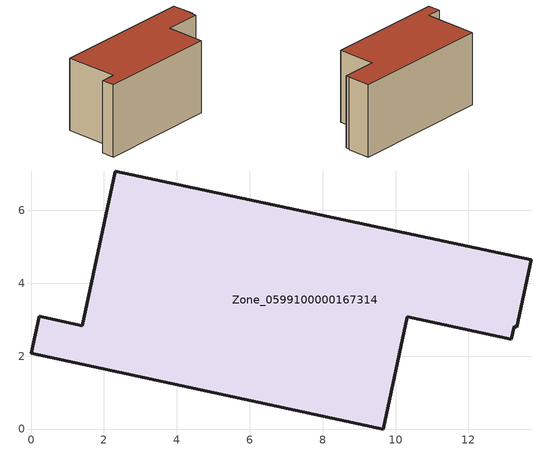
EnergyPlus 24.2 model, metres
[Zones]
Zone_0599100000167314
 floor ground (C_G): 9.66,0 0,2.08 0.22,3.1 1.4,2.84 2.31,7.08 13.73,4.64 13.33,2.79 13.26,2.82 13.18,2.47 10.32,3.08 z0
 wall outside (C_F): 1.4,2.84 0.22,3.1 0,2.08 9.66,0 10.32,3.08 13.18,2.47 13.26,2.82 13.33,2.79 13.73,4.64 2.31,7.08 1.4,2.84 z0:5.99
 roof outside (C_R): 13.18,2.47 13.26,2.82 13.33,2.79 13.73,4.64 2.31,7.08 1.4,2.84 0.22,3.1 0,2.08 9.66,0 10.32,3.08 z5.99
[BUILDING]
Pand.0599100000167314: North Axis=0; Terrain=City; Loads Convergence Tolerance Value=0.04; Temperature Convergence Tolerance Value=0.4; Solar Distribution=FullExterior; Maximum Number of Warmup Days=25; Minimum Number of Warmup Days=1
[Site:Location]
Rotterdam.The.Hague.AP_ZH_NLD Design_Conditions: Latitude=51.96; Longitude=4.45; Time Zone=1; Elevation=-4.5
[SITE:GROUNDTEMPERATURE:BUILDINGSURFACE]
18, 18, 18, 18, 18, 18, 18, 18, 18, 18, 18, 18
[MATERIAL] Thermal Absorptance=0.9; Solar Absorptance=0.7; Visible Absorptance=0.7
Name | Roughness | Thickness | Conductivity | Density | Specific Heat
G.TI.1975-1991 | MediumSmooth | 0.15 | 0.288461 | 540 | 1210
F.TI.1975-1991 | Rough | 0.3 | 0.230769 | 1920 | 840
R.TI.1975-1991 | MediumRough | 0.2 | 0.153846 | 1500 | 1000
[CONSTRUCTION]
C_G: G.TI.1975-1991
C_F: F.TI.1975-1991
C_R: R.TI.1975-1991
[ZONE]
Zone_0599100000167314: Type=1; Multiplier=1; Ceiling Height=Autocalculate; Volume=Autocalculate; Floor Area=autocalculate; Part of Total Floor Area=Yes
[ZONEINFILTRATION:DESIGNFLOWRATE]
Infil_Zone_0599100000167314: Zone or ZoneList or Space or SpaceList=Zone_0599100000167314; Schedule=AlwaysOn; Design Flow Rate Calculation Method=Flow/Area; Flow Rate per Floor Area=0.003; Constant Term Coefficient=1; Temperature Term Coefficient=0; Velocity Term Coefficient=0; Velocity Squared Term Coefficient=0
[HVACTEMPLATE:ZONE:IDEALLOADSAIRSYSTEM]
Zone_0599100000167314: Maximum Heating Supply Air Temperature=50; Minimum Cooling Supply Air Temperature=13; Maximum Heating Supply Air Humidity Ratio=0.0156; Minimum Cooling Supply Air Humidity Ratio=0.0077; Heating Limit=NoLimit; Cooling Limit=NoLimit; Dehumidification Control Type=ConstantSensibleHeatRatio; Cooling Sensible Heat Ratio=0.7; Dehumidification Setpoint=60; Humidification Control Type=None; Humidification Setpoint=30; Outdoor Air Method=None; Outdoor Air Flow Rate per Person=0.00944; Outdoor Air Flow Rate per Zone Floor Area=0; Outdoor Air Flow Rate per Zone=0; Demand Controlled Ventilation Type=None; Outdoor Air Economizer Type=NoEconomizer; Heat Recovery Type=None; Sensible Heat Recovery Effectiveness=0.7; Latent Heat Recovery Effectiveness=0.65
[ZONECONTROL:THERMOSTAT]
ThermostatControl_Zone_0599100000167314: Zone or ZoneList=Zone_0599100000167314; Control Type Schedule=DualSetpointControlType; Control 1=Thermostat_Zone_0599100000167314; Temperature Difference Between Cutout And Setpoint=0
[THERMOSTATSETPOINT:DUALSETPOINT]
Thermostat_Zone_0599100000167314: Heating Setpoint Temperature Schedule=HeatingSetpoint_Zone_0599100000167314; Cooling Setpoint Temperature Schedule=CoolingSetpoint_Zone_0599100000167314
[SCHEDULE:COMPACT]
HeatingSetpoint_Zone_0599100000167314: Through: 12/31, For: AllDays, Until: 24:00, 21
CoolingSetpoint_Zone_0599100000167314: Through: 12/31, For: AllDays, Until: 24:00, 24
DualSetpointControlType: Through: 12/31, For: AllDays, Until: 24:00, 4
AlwaysOn: Through: 12/31, For: AllDays, Until: 24:00, 1
